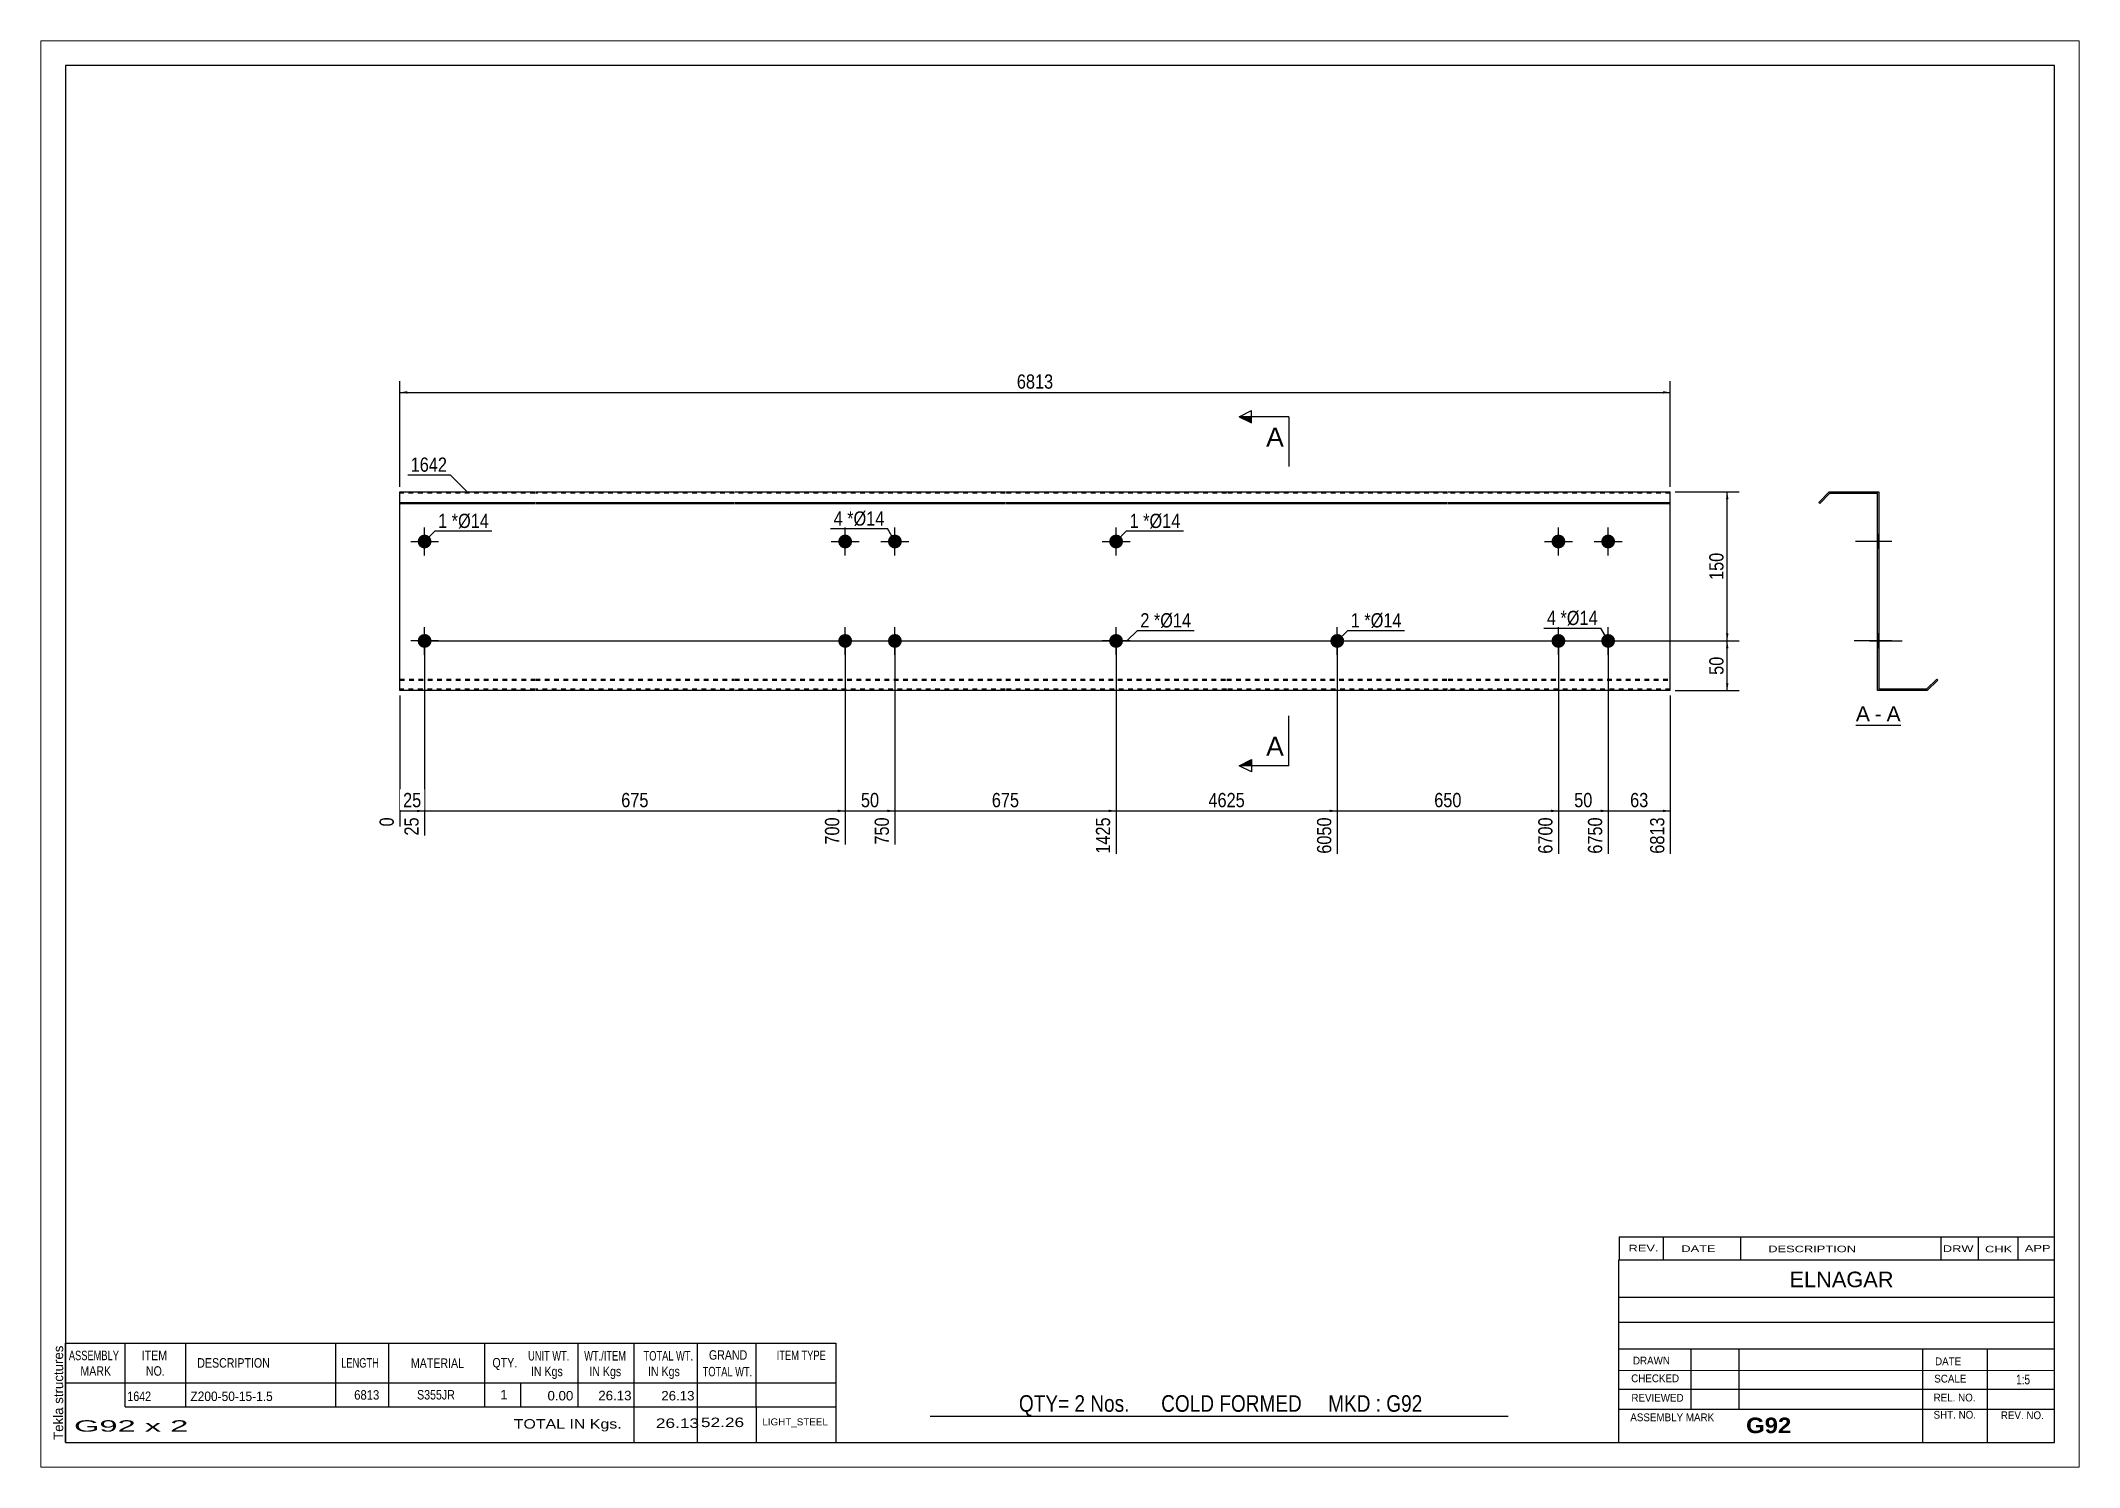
# Paper-space layout 'Layout1' of a CAD drawing. Header units: millimetres. Extents: x 0 to 410, y 0 to 287.
# The model-space entities are those that its viewports show. They can reach past a viewport. Long polylines and large blocks are cut down to what shows.
import ezdxf

# ---------------------------------------------------------------- set-up
doc = ezdxf.new("R2010")
doc.units = ezdxf.units.MM
doc.linetypes.add('DXK_LINE_DOT1', pattern=[1.8814, 0.9407, -0.9407])
doc.layers.add('Viewport layer', color=7, linetype='Continuous', plot=False)
doc.styles.add('Arial', font='ARIAL.TTF', dxfattribs={"height": 0.2})
doc.styles.add('Arial Bold', font='ARIALBD.TTF', dxfattribs={"height": 0.2})
doc.styles.add('Arial Narrow', font='ARIALN.TTF', dxfattribs={"height": 0.2})

# ---------------------------------------------------------------- blocks, each defined once
blk = doc.blocks.new('Unknown-629050438-1200')
at = {"color": 5, "linetype": 'Continuous'}
for p, q in [((332.8, 104.95), (-67.2, 104.95)), ((-67.2, 104.95), (-67.2, -172.05)), ((332.8, -172.05), (332.8, 104.95)), ((-67.2, -172.05), (332.8, -172.05))]:
    blk.add_line(p, q, dxfattribs=at)
at = {"color": 174, "linetype": 'Continuous', "style": 'Arial'}
blk.add_text('Tekla structures', height=1.9102, rotation=90, dxfattribs=at).set_placement((-67.7, -171.55))
blk = doc.blocks.new('Unknown-629050438-12 - 1469')
at = {"color": 7, "linetype": 'Continuous'}
blk.add_line((292.86, -27.75), (301.89, -27.75), dxfattribs=at)
at = {"color": 0, "linetype": 'Continuous'}
blk.add_wipeout([(295.7, -27), (295.7, -23.8), (292.86, -23.8), (292.86, -27)], dxfattribs=at)
blk.add_wipeout([(298.08, -27), (298.08, -23.8), (296.66, -23.8), (296.66, -27)], dxfattribs=at)
at = {"color": 96, "linetype": 'Continuous', "style": 'Arial'}
blk.add_text('A', height=3.06, dxfattribs=at).set_placement((292.86, -27))
at = {"color": 0, "linetype": 'Continuous'}
blk.add_wipeout([(301.89, -27), (301.89, -23.8), (299.04, -23.8), (299.04, -27)], dxfattribs=at)
at = {"color": 96, "linetype": 'Continuous', "style": 'Arial'}
for s, p in [('A', (299.04, -27)), ('-', (296.66, -27))]:
    blk.add_text(s, height=3.06, dxfattribs=at).set_placement(p)
blk = doc.blocks.new('Bolt-629050438-1284 - 1220')
at = {"linetype": 'Continuous'}
blk.add_hatch(color=3, dxfattribs=at).paths.add_polyline_path([(3.6, -10.8, -1), (6.4, -10.8, -1)])
at = {"color": 3, "linetype": 'Continuous'}
for p, q in [((5, -13.6), (5, -8)), ((7.8, -10.8), (2.2, -10.8))]:
    blk.add_line(p, q, dxfattribs=at)
blk = doc.blocks.new('Bolt-629050438-1256 - 1220')
at = {"linetype": 'Continuous'}
blk.add_hatch(color=3, dxfattribs=at).paths.add_polyline_path([(187.16, -10.8, -1), (189.96, -10.8, -1)])
at = {"color": 3, "linetype": 'Continuous'}
for p, q in [((188.56, -13.6), (188.56, -8)), ((185.76, -10.8), (191.36, -10.8))]:
    blk.add_line(p, q, dxfattribs=at)
blk = doc.blocks.new('Bolt-629050438-1289 - 1220')
at = {"linetype": 'Continuous'}
blk.add_hatch(color=3, dxfattribs=at).paths.add_polyline_path([(142.68, -10.8, -1), (145.48, -10.8, -1)])
at = {"color": 3, "linetype": 'Continuous'}
for p, q in [((144.08, -13.6), (144.08, -8)), ((146.88, -10.8), (141.28, -10.8))]:
    blk.add_line(p, q, dxfattribs=at)
blk = doc.blocks.new('Bolt-629050438-1317 - 1220')
at = {"linetype": 'Continuous'}
for points in [[(88.19, 9.2, -1), (90.99, 9.2, -1)], [(98.19, 9.2, -1), (100.99, 9.2, -1)], [(88.19, -10.8, -1), (90.99, -10.8, -1)], [(98.19, -10.8, -1), (100.99, -10.8, -1)]]:
    blk.add_hatch(color=3, dxfattribs=at).paths.add_polyline_path(points)
at = {"color": 3, "linetype": 'Continuous'}
for p, q in [((86.79, 9.2), (92.39, 9.2)), ((89.59, 6.4), (89.59, 12)), ((96.79, 9.2), (102.39, 9.2)), ((99.59, 6.4), (99.59, 12)), ((89.59, -13.6), (89.59, -8)), ((99.59, -13.6), (99.59, -8)), ((86.79, -10.8), (92.39, -10.8)), ((96.79, -10.8), (102.39, -10.8))]:
    blk.add_line(p, q, dxfattribs=at)
blk = doc.blocks.new('Part-629050438-1333 - 1220')
at = {"color": 2, "linetype": 'Continuous'}
for p, q in [((0, -20.8), (0, 19.2)), ((0, 19.2), (27.19, 19.2)), ((0, 17.08), (27.19, 17.08)), ((0, 16.87), (27.19, 16.87)), ((27.29, 19.2), (67.29, 19.2)), ((27.29, 17.08), (67.29, 17.08)), ((27.29, 16.87), (67.29, 16.87)), ((67.39, 19.2), (121.78, 19.2)), ((67.39, 17.08), (121.78, 17.08)), ((67.39, 16.87), (121.78, 16.87)), ((121.88, 19.2), (166.27, 19.2)), ((121.88, 17.08), (166.27, 17.08)), ((121.88, 16.87), (166.27, 16.87)), ((166.37, 19.2), (210.76, 19.2)), ((166.37, 17.08), (210.76, 17.08)), ((166.37, 16.87), (210.76, 16.87)), ((210.86, 19.2), (255.55, 19.2)), ((210.86, 17.08), (255.55, 17.08)), ((210.86, 16.87), (255.55, 16.87)), ((255.55, -20.8), (255.55, 19.2)), ((27.19, -20.8), (0, -20.8)), ((67.29, -20.8), (27.29, -20.8)), ((121.78, -20.8), (67.39, -20.8)), ((166.27, -20.8), (121.88, -20.8)), ((210.76, -20.8), (166.37, -20.8)), ((255.55, -20.8), (210.86, -20.8))]:
    blk.add_line(p, q, dxfattribs=at)
at = {"color": 7, "linetype": 'DXK_LINE_DOT1'}
for p, q in [((27.19, 18.9), (0, 18.9)), ((67.29, 18.9), (27.29, 18.9)), ((121.78, 18.9), (67.39, 18.9)), ((166.27, 18.9), (121.88, 18.9)), ((210.76, 18.9), (166.37, 18.9)), ((255.55, 18.9), (210.86, 18.9)), ((0, -18.47), (27.19, -18.47)), ((0, -18.68), (27.19, -18.68)), ((27.19, -20.5), (0, -20.5)), ((27.29, -18.47), (67.29, -18.47)), ((27.29, -18.68), (67.29, -18.68)), ((67.29, -20.5), (27.29, -20.5)), ((67.39, -18.47), (121.78, -18.47)), ((67.39, -18.68), (121.78, -18.68)), ((121.78, -20.5), (67.39, -20.5)), ((121.88, -18.47), (166.27, -18.47)), ((121.88, -18.68), (166.27, -18.68)), ((166.27, -20.5), (121.88, -20.5)), ((166.37, -18.47), (210.76, -18.47)), ((166.37, -18.68), (210.76, -18.68)), ((210.76, -20.5), (166.37, -20.5)), ((210.86, -18.47), (255.55, -18.47)), ((210.86, -18.68), (255.55, -18.68)), ((255.55, -20.5), (210.86, -20.5))]:
    blk.add_line(p, q, dxfattribs=at)
blk = doc.blocks.new('Bolt-629050438-1486 - 1220')
at = {"linetype": 'Continuous'}
for points in [[(231.65, 9.2, -1), (234.45, 9.2, -1)], [(241.65, 9.2, -1), (244.45, 9.2, -1)], [(231.65, -10.8, -1), (234.45, -10.8, -1)], [(241.65, -10.8, -1), (244.45, -10.8, -1)]]:
    blk.add_hatch(color=3, dxfattribs=at).paths.add_polyline_path(points)
at = {"color": 3, "linetype": 'Continuous'}
for p, q in [((230.25, 9.2), (235.85, 9.2)), ((233.05, 6.4), (233.05, 12)), ((240.25, 9.2), (245.85, 9.2)), ((243.05, 6.4), (243.05, 12)), ((233.05, -13.6), (233.05, -8)), ((243.05, -13.6), (243.05, -8)), ((230.25, -10.8), (235.85, -10.8)), ((240.25, -10.8), (245.85, -10.8))]:
    blk.add_line(p, q, dxfattribs=at)
blk = doc.blocks.new('Bolt-629050438-1487 - 1220')
at = {"linetype": 'Continuous'}
blk.add_hatch(color=3, dxfattribs=at).paths.add_polyline_path([(3.6, 9.2, -1), (6.4, 9.2, -1)])
at = {"color": 3, "linetype": 'Continuous'}
for p, q in [((2.2, 9.2), (7.8, 9.2)), ((5, 6.4), (5, 12))]:
    blk.add_line(p, q, dxfattribs=at)
blk = doc.blocks.new('Bolt-629050438-1488 - 1220')
at = {"linetype": 'Continuous'}
blk.add_hatch(color=3, dxfattribs=at).paths.add_polyline_path([(142.68, 9.2, -1), (145.48, 9.2, -1)])
at = {"color": 3, "linetype": 'Continuous'}
for p, q in [((141.28, 9.2), (146.88, 9.2)), ((144.08, 6.4), (144.08, 12))]:
    blk.add_line(p, q, dxfattribs=at)
blk = doc.blocks.new('Bolt-629050438-1786 - 1469')
at = {"linetype": 'Continuous'}
blk.add_hatch(color=3, dxfattribs=at).paths.add_polyline_path([(297.22, 10.6), (297.22, 7.8), (297.52, 7.8), (297.52, 10.6)])
at = {"color": 3, "linetype": 'Continuous'}
for p, q in [((299.42, 9.2), (292.82, 9.2)), ((297.52, 10.6), (297.22, 10.6)), ((297.52, 7.8), (297.22, 7.8))]:
    blk.add_line(p, q, dxfattribs=at)
blk = doc.blocks.new('Bolt-629050438-1784 - 1469')
at = {"linetype": 'Continuous'}
for points in [[(297.22, 10.6), (297.22, 7.8), (297.52, 7.8), (297.52, 10.6)], [(297.22, 10.6), (297.22, 7.8), (297.52, 7.8), (297.52, 10.6)], [(297.22, -9.4), (297.22, -12.2), (297.52, -12.2), (297.52, -9.4)], [(297.22, -9.4), (297.22, -12.2), (297.52, -12.2), (297.52, -9.4)]]:
    blk.add_hatch(color=3, dxfattribs=at).paths.add_polyline_path(points)
at = {"color": 3, "linetype": 'Continuous'}
for p, q in [((300.12, 9.2), (293.52, 9.2)), ((300.12, 9.2), (293.52, 9.2)), ((297.52, 10.6), (297.22, 10.6)), ((297.52, 10.6), (297.22, 10.6)), ((297.52, 7.8), (297.22, 7.8)), ((297.52, 7.8), (297.22, 7.8)), ((300.12, -10.8), (293.52, -10.8)), ((300.12, -10.8), (293.52, -10.8)), ((297.52, -9.4), (297.22, -9.4)), ((297.52, -9.4), (297.22, -9.4)), ((297.52, -12.2), (297.22, -12.2)), ((297.52, -12.2), (297.22, -12.2))]:
    blk.add_line(p, q, dxfattribs=at)
blk = doc.blocks.new('Bolt-629050438-1473 - 1469')
at = {"linetype": 'Continuous'}
blk.add_hatch(color=3, dxfattribs=at).paths.add_polyline_path([(297.22, -9.4), (297.22, -12.2), (297.52, -12.2), (297.52, -9.4)])
at = {"color": 3, "linetype": 'Continuous'}
for p, q in [((299.12, -10.8), (292.52, -10.8)), ((297.52, -9.4), (297.22, -9.4)), ((297.52, -12.2), (297.22, -12.2))]:
    blk.add_line(p, q, dxfattribs=at)
blk = doc.blocks.new('Bolt-629050438-1474 - 1469')
at = {"linetype": 'Continuous'}
blk.add_hatch(color=3, dxfattribs=at).paths.add_polyline_path([(297.22, -9.4), (297.22, -12.2), (297.52, -12.2), (297.52, -9.4)])
at = {"color": 3, "linetype": 'Continuous'}
for p, q in [((295.62, -10.8), (302.22, -10.8)), ((297.22, -9.4), (297.52, -9.4)), ((297.22, -12.2), (297.52, -12.2))]:
    blk.add_line(p, q, dxfattribs=at)
blk = doc.blocks.new('Bolt-629050438-1475 - 1469')
at = {"linetype": 'Continuous'}
blk.add_hatch(color=3, dxfattribs=at).paths.add_polyline_path([(297.22, -9.4), (297.22, -12.2), (297.52, -12.2), (297.52, -9.4)])
at = {"color": 3, "linetype": 'Continuous'}
for p, q in [((295.62, -10.8), (302.22, -10.8)), ((297.22, -9.4), (297.52, -9.4)), ((297.22, -12.2), (297.52, -12.2))]:
    blk.add_line(p, q, dxfattribs=at)
blk = doc.blocks.new('Bolt-629050438-1476 - 1469')
at = {"linetype": 'Continuous'}
for points in [[(297.22, 10.6), (297.22, 7.8), (297.52, 7.8), (297.52, 10.6)], [(297.22, 10.6), (297.22, 7.8), (297.52, 7.8), (297.52, 10.6)], [(297.22, -9.4), (297.22, -12.2), (297.52, -12.2), (297.52, -9.4)], [(297.22, -9.4), (297.22, -12.2), (297.52, -12.2), (297.52, -9.4)]]:
    blk.add_hatch(color=3, dxfattribs=at).paths.add_polyline_path(points)
at = {"color": 3, "linetype": 'Continuous'}
for p, q in [((300.12, 9.2), (293.52, 9.2)), ((300.12, 9.2), (293.52, 9.2)), ((297.52, 10.6), (297.22, 10.6)), ((297.52, 10.6), (297.22, 10.6)), ((297.52, 7.8), (297.22, 7.8)), ((297.52, 7.8), (297.22, 7.8)), ((300.12, -10.8), (293.52, -10.8)), ((300.12, -10.8), (293.52, -10.8)), ((297.52, -9.4), (297.22, -9.4)), ((297.52, -9.4), (297.22, -9.4)), ((297.52, -12.2), (297.22, -12.2)), ((297.52, -12.2), (297.22, -12.2))]:
    blk.add_line(p, q, dxfattribs=at)
blk = doc.blocks.new('Part-629050438-1477 - 1469')
at = {"color": 2, "linetype": 'Continuous'}
for p, q in [((287.52, 19.2), (285.4, 17.08)), ((285.4, 17.08), (285.61, 16.87)), ((285.61, 16.87), (287.65, 18.9)), ((287.52, 19.2), (297.52, 19.2)), ((287.65, 18.9), (297.22, 18.9)), ((297.22, -20.8), (297.22, 18.9)), ((297.52, 19.2), (297.52, -20.5)), ((307.1, -20.5), (297.52, -20.5)), ((307.1, -20.5), (309.13, -18.47)), ((307.22, -20.8), (309.34, -18.68)), ((309.34, -18.68), (309.13, -18.47)), ((307.22, -20.8), (297.22, -20.8))]:
    blk.add_line(p, q, dxfattribs=at)
blk = doc.blocks.new('Bolt-629050438-1785 - 1469')
at = {"linetype": 'Continuous'}
blk.add_hatch(color=3, dxfattribs=at).paths.add_polyline_path([(297.22, 10.6), (297.22, 7.8), (297.52, 7.8), (297.52, 10.6)])
at = {"color": 3, "linetype": 'Continuous'}
for p, q in [((299.42, 9.2), (292.82, 9.2)), ((297.52, 10.6), (297.22, 10.6)), ((297.52, 7.8), (297.22, 7.8))]:
    blk.add_line(p, q, dxfattribs=at)
blk = doc.blocks.new('StraightDimension-629050438-1934 - 1220')
at = {"linetype": 'Continuous'}
blk.add_hatch(color=7, dxfattribs=at).paths.add_polyline_path([(241.55, -44.75), (243.05, -45), (241.55, -45.25)])
at = {"color": 7, "linetype": 'Continuous'}
for p, q in [((233.05, -11.8), (233.05, -53.61)), ((243.05, -11.8), (243.05, -53.61)), ((233.05, -45), (243.05, -45))]:
    blk.add_line(p, q, dxfattribs=at)
at = {"color": 0}
blk.add_wipeout([(240.48, -44.85), (240.48, -40.65), (235.62, -40.65), (235.62, -44.85)], dxfattribs=at)
at = {"color": 0, "linetype": 'Continuous'}
blk.add_wipeout([(242.45, -45.7), (238.25, -45.7), (238.25, -54.21), (242.45, -54.21)], dxfattribs=at)
at = {"color": 3, "style": 'Arial Narrow'}
blk.add_text('50', height=2.863, dxfattribs=at).set_placement((236.22, -44.25))
at = {"color": 3, "linetype": 'Continuous', "style": 'Arial Narrow'}
blk.add_text('6750', height=2.863, rotation=90.0002, dxfattribs=at).set_placement((241.85, -53.61))
blk = doc.blocks.new('StraightDimension-629050438-1939 - 1220')
at = {"linetype": 'Continuous'}
blk.add_hatch(color=7, dxfattribs=at).paths.add_polyline_path([(88.09, -44.75), (89.59, -45), (88.09, -45.25)])
at = {"color": 7, "linetype": 'Continuous'}
for p, q in [((5, -11.8), (5, -49.96)), ((89.59, -11.8), (89.59, -51.78)), ((5, -45), (89.59, -45))]:
    blk.add_line(p, q, dxfattribs=at)
at = {"color": 0}
blk.add_wipeout([(50.64, -44.85), (50.64, -40.65), (43.95, -40.65), (43.95, -44.85)], dxfattribs=at)
at = {"color": 0, "linetype": 'Continuous'}
blk.add_wipeout([(88.99, -45.7), (84.79, -45.7), (84.79, -52.38), (88.99, -52.38)], dxfattribs=at)
at = {"color": 3, "style": 'Arial Narrow'}
blk.add_text('675', height=2.863, dxfattribs=at).set_placement((44.55, -44.25))
at = {"color": 3, "linetype": 'Continuous', "style": 'Arial Narrow'}
blk.add_text('700', height=2.863, rotation=90.0002, dxfattribs=at).set_placement((88.39, -51.78))
blk = doc.blocks.new('StraightDimension-629050438-1358 - 1220')
at = {"linetype": 'Continuous'}
for points in [[(266.75, -12.3), (267, -10.8), (267.25, -12.3)], [(267.25, -19.3), (267, -20.8), (266.75, -19.3)]]:
    blk.add_hatch(color=7, dxfattribs=at).paths.add_polyline_path(points)
at = {"color": 7, "linetype": 'Continuous'}
for p, q in [((6, -10.8), (269.4, -10.8)), ((267, -20.8), (267, -10.8)), ((256.55, -20.8), (269.4, -20.8))]:
    blk.add_line(p, q, dxfattribs=at)
at = {"color": 0}
blk.add_wipeout([(266.85, -13.37), (262.65, -13.37), (262.65, -18.23), (266.85, -18.23)], dxfattribs=at)
at = {"color": 3, "style": 'Arial Narrow'}
blk.add_text('50', height=2.863, rotation=90.0002, dxfattribs=at).set_placement((266.25, -17.63))
blk = doc.blocks.new('StraightDimension-629050438-1937 - 1220')
at = {"linetype": 'Continuous'}
blk.add_hatch(color=7, dxfattribs=at).paths.add_polyline_path([(142.58, -44.75), (144.08, -45), (142.58, -45.25)])
at = {"color": 7, "linetype": 'Continuous'}
for p, q in [((99.59, -11.8), (99.59, -51.78)), ((144.08, -11.8), (144.08, -53.61)), ((99.59, -45), (144.08, -45))]:
    blk.add_line(p, q, dxfattribs=at)
at = {"color": 0}
blk.add_wipeout([(125.17, -44.85), (125.17, -40.65), (118.49, -40.65), (118.49, -44.85)], dxfattribs=at)
at = {"color": 0, "linetype": 'Continuous'}
blk.add_wipeout([(143.48, -45.7), (139.28, -45.7), (139.28, -54.21), (143.48, -54.21)], dxfattribs=at)
at = {"color": 3, "style": 'Arial Narrow'}
blk.add_text('675', height=2.863, dxfattribs=at).set_placement((119.09, -44.25))
at = {"color": 3, "linetype": 'Continuous', "style": 'Arial Narrow'}
blk.add_text('1425', height=2.863, rotation=90.0002, dxfattribs=at).set_placement((142.88, -53.61))
blk = doc.blocks.new('StraightDimension-629050438-1935 - 1220')
at = {"linetype": 'Continuous'}
blk.add_hatch(color=7, dxfattribs=at).paths.add_polyline_path([(231.55, -44.75), (233.05, -45), (231.55, -45.25)])
at = {"color": 7, "linetype": 'Continuous'}
for p, q in [((188.56, -11.8), (188.56, -53.61)), ((233.05, -11.8), (233.05, -53.61)), ((188.56, -45), (233.05, -45))]:
    blk.add_line(p, q, dxfattribs=at)
at = {"color": 0}
blk.add_wipeout([(214.15, -44.85), (214.15, -40.65), (207.47, -40.65), (207.47, -44.85)], dxfattribs=at)
at = {"color": 0, "linetype": 'Continuous'}
blk.add_wipeout([(232.45, -45.7), (228.25, -45.7), (228.25, -54.21), (232.45, -54.21)], dxfattribs=at)
at = {"color": 3, "style": 'Arial Narrow'}
blk.add_text('650', height=2.863, dxfattribs=at).set_placement((208.07, -44.25))
at = {"color": 3, "linetype": 'Continuous', "style": 'Arial Narrow'}
blk.add_text('6700', height=2.863, rotation=90.0002, dxfattribs=at).set_placement((231.85, -53.61))
blk = doc.blocks.new('StraightDimension-629050438-1936 - 1220')
at = {"linetype": 'Continuous'}
blk.add_hatch(color=7, dxfattribs=at).paths.add_polyline_path([(187.06, -44.75), (188.56, -45), (187.06, -45.25)])
at = {"color": 7, "linetype": 'Continuous'}
for p, q in [((144.08, -11.8), (144.08, -53.61)), ((188.56, -11.8), (188.56, -53.61)), ((144.08, -45), (188.56, -45))]:
    blk.add_line(p, q, dxfattribs=at)
at = {"color": 0}
blk.add_wipeout([(170.58, -44.85), (170.58, -40.65), (162.06, -40.65), (162.06, -44.85)], dxfattribs=at)
at = {"color": 0, "linetype": 'Continuous'}
blk.add_wipeout([(187.96, -45.7), (183.76, -45.7), (183.76, -54.21), (187.96, -54.21)], dxfattribs=at)
at = {"color": 3, "style": 'Arial Narrow'}
blk.add_text('4625', height=2.863, dxfattribs=at).set_placement((162.66, -44.25))
at = {"color": 3, "linetype": 'Continuous', "style": 'Arial Narrow'}
blk.add_text('6050', height=2.863, rotation=90.0002, dxfattribs=at).set_placement((187.36, -53.61))
blk = doc.blocks.new('StraightDimension-629050438-1347 - 1220')
at = {"linetype": 'Continuous'}
for points in [[(1.5, 38.95), (0, 39.2), (1.5, 39.45)], [(254.05, 39.45), (255.55, 39.2), (254.05, 38.95)]]:
    blk.add_hatch(color=7, dxfattribs=at).paths.add_polyline_path(points)
at = {"color": 7, "linetype": 'Continuous'}
for p, q in [((0, 20.2), (0, 41.45)), ((255.55, 20.2), (255.55, 41.45)), ((0, 39.2), (255.55, 39.2))]:
    blk.add_line(p, q, dxfattribs=at)
at = {"color": 0}
blk.add_wipeout([(132.03, 39.35), (132.03, 43.55), (123.52, 43.55), (123.52, 39.35)], dxfattribs=at)
at = {"color": 3, "style": 'Arial Narrow'}
blk.add_text('6813', height=2.863, dxfattribs=at).set_placement((124.12, 39.95))
blk = doc.blocks.new('StraightDimension-629050438-1940 - 1220')
at = {"linetype": 'Continuous'}
blk.add_hatch(color=7, dxfattribs=at).paths.add_polyline_path([(3.5, -44.75), (5, -45), (3.5, -45.25)])
at = {"color": 7, "linetype": 'Continuous'}
for p, q in [((5, -11.8), (5, -49.96)), ((0, -21.8), (0, -48.13)), ((0, -45), (5, -45))]:
    blk.add_line(p, q, dxfattribs=at)
at = {"color": 0}
blk.add_wipeout([(4.93, -44.85), (4.93, -40.65), (0.07, -40.65), (0.07, -44.85)], dxfattribs=at)
at = {"color": 0, "linetype": 'Continuous'}
blk.add_wipeout([(4.4, -45.7), (0.2, -45.7), (0.2, -50.56), (4.4, -50.56)], dxfattribs=at)
blk.add_wipeout([(-0.6, -45.7), (-4.8, -45.7), (-4.8, -48.73), (-0.6, -48.73)], dxfattribs=at)
at = {"color": 3, "style": 'Arial Narrow'}
blk.add_text('25', height=2.863, dxfattribs=at).set_placement((0.67, -44.25))
at = {"color": 3, "linetype": 'Continuous', "style": 'Arial Narrow'}
for s, height, p in [('0', 2.86, (-1.2, -48.13)), ('25', 2.863, (3.8, -49.96))]:
    blk.add_text(s, height=height, rotation=90.0002, dxfattribs=at).set_placement(p)
blk = doc.blocks.new('StraightDimension-629050438-1374 - 1220')
at = {"linetype": 'Continuous'}
for points in [[(266.75, 17.7), (267, 19.2), (267.25, 17.7)], [(267.25, -9.3), (267, -10.8), (266.75, -9.3)]]:
    blk.add_hatch(color=7, dxfattribs=at).paths.add_polyline_path(points)
at = {"color": 7, "linetype": 'Continuous'}
for p, q in [((256.55, 19.2), (269.4, 19.2)), ((267, -10.8), (267, 19.2)), ((145.08, -10.8), (269.4, -10.8))]:
    blk.add_line(p, q, dxfattribs=at)
at = {"color": 0}
blk.add_wipeout([(266.85, 7.54), (262.65, 7.54), (262.65, 0.86), (266.85, 0.86)], dxfattribs=at)
at = {"color": 3, "style": 'Arial Narrow'}
blk.add_text('150', height=2.863, rotation=90.0002, dxfattribs=at).set_placement((266.25, 1.46))
blk = doc.blocks.new('StraightDimension-629050438-1933 - 1220')
at = {"linetype": 'Continuous'}
blk.add_hatch(color=7, dxfattribs=at).paths.add_polyline_path([(254.05, -44.75), (255.55, -45), (254.05, -45.25)])
at = {"color": 7, "linetype": 'Continuous'}
for p, q in [((243.05, -11.8), (243.05, -53.61)), ((255.55, -21.8), (255.55, -53.61)), ((243.05, -45), (255.55, -45))]:
    blk.add_line(p, q, dxfattribs=at)
at = {"color": 0}
blk.add_wipeout([(251.73, -44.85), (251.73, -40.65), (246.87, -40.65), (246.87, -44.85)], dxfattribs=at)
at = {"color": 0, "linetype": 'Continuous'}
blk.add_wipeout([(254.95, -45.7), (250.75, -45.7), (250.75, -54.21), (254.95, -54.21)], dxfattribs=at)
at = {"color": 3, "style": 'Arial Narrow'}
blk.add_text('63', height=2.863, dxfattribs=at).set_placement((247.47, -44.25))
at = {"color": 3, "linetype": 'Continuous', "style": 'Arial Narrow'}
blk.add_text('6813', height=2.863, rotation=90.0002, dxfattribs=at).set_placement((254.35, -53.61))
blk = doc.blocks.new('StraightDimension-629050438-1938 - 1220')
at = {"linetype": 'Continuous'}
blk.add_hatch(color=7, dxfattribs=at).paths.add_polyline_path([(98.09, -44.75), (99.59, -45), (98.09, -45.25)])
at = {"color": 7, "linetype": 'Continuous'}
for p, q in [((89.59, -11.8), (89.59, -51.78)), ((99.59, -11.8), (99.59, -51.78)), ((89.59, -45), (99.59, -45))]:
    blk.add_line(p, q, dxfattribs=at)
at = {"color": 0}
blk.add_wipeout([(97.02, -44.85), (97.02, -40.65), (92.16, -40.65), (92.16, -44.85)], dxfattribs=at)
at = {"color": 0, "linetype": 'Continuous'}
blk.add_wipeout([(98.99, -45.7), (94.79, -45.7), (94.79, -52.38), (98.99, -52.38)], dxfattribs=at)
at = {"color": 3, "style": 'Arial Narrow'}
blk.add_text('50', height=2.863, dxfattribs=at).set_placement((92.76, -44.25))
at = {"color": 3, "linetype": 'Continuous', "style": 'Arial Narrow'}
blk.add_text('750', height=2.863, rotation=90.0002, dxfattribs=at).set_placement((98.39, -51.78))
blk = doc.blocks.new('CBS_BOM-629050438-2054')
at = {"color": 7, "linetype": 'Continuous'}
for p, q in [((-67.23, -160.08), (-67.23, -152.08)), ((-67.23, -152.08), (87.69, -152.08)), ((-55.23, -160.08), (-55.23, -152.08)), ((-43.04, -160.08), (-43.04, -152.08)), ((-12.88, -160.08), (-12.88, -152.08)), ((-2.2, -160.08), (-2.2, -152.08)), ((17.12, -160.08), (17.12, -152.08)), ((35.92, -160.08), (35.92, -152.08)), ((47.13, -160.08), (47.13, -152.08)), ((59.92, -160.08), (59.92, -152.08)), ((71.67, -160.08), (71.67, -152.08)), ((87.69, -152.09), (87.69, -160.07)), ((-67.23, -160.08), (87.69, -160.08)), ((-67.23, -164.88), (-67.23, -160.08)), ((-55.23, -164.88), (-55.23, -160.08)), ((-43.04, -164.88), (-43.04, -160.08)), ((-12.88, -164.88), (-12.88, -160.08)), ((-2.2, -164.88), (-2.2, -160.08)), ((17.12, -164.88), (17.12, -160.08)), ((24.38, -164.88), (24.38, -160.08)), ((35.92, -164.88), (35.92, -160.08)), ((47.13, -164.88), (47.13, -160.08)), ((59.92, -164.88), (59.92, -160.08)), ((71.69, -164.88), (71.69, -160.08)), ((87.69, -160.08), (87.69, -164.88)), ((-67.23, -172.08), (-67.23, -164.9)), ((-55.23, -164.88), (87.69, -164.88)), ((47.13, -172.08), (47.13, -164.9)), ((59.92, -172.08), (59.92, -164.9)), ((71.73, -172.08), (71.73, -164.9)), ((87.69, -164.88), (87.69, -172.08)), ((-67.23, -172.08), (87.69, -172.08))]:
    blk.add_line(p, q, dxfattribs=at)
at = {"color": 3, "linetype": 'Continuous', "style": 'Arial'}
for s, height, width, p in [('ASSEMBLY', 1.91, 0.7, (-66.55, -155.51)), ('ITEM', 1.91, 0.8, (-51.9, -155.51)), ('DESCRIPTION', 1.9102, 0.8, (-40.72, -157.01)), ('LENGTH', 1.91, 0.7, (-11.77, -157.01)), ('MATERIAL', 1.91, 0.8, (2.25, -157.06)), ('QTY.', 1.91, 0.8, (18.64, -156.98)), ('UNIT WT.', 1.91, 0.7, (25.81, -155.58)), ('WT./ITEM', 1.91, 0.7, (37.1, -155.58)), ('TOTAL WT.', 1.91, 0.7, (49.04, -155.58)), ('GRAND', 1.91, 0.8, (62.19, -155.42)), ('ITEM TYPE', 1.91, 0.7, (75.83, -155.5)), ('MARK', 1.91, 0.8, (-64.23, -158.64)), ('NO.', 1.91, 0.8, (-51.05, -158.64)), ('IN Kgs', 1.91, 0.8, (26.39, -158.72)), ('IN Kgs', 1.91, 0.8, (38.14, -158.72)), ('IN Kgs', 1.91, 0.8, (49.93, -158.72)), ('TOTAL WT.', 1.91, 0.7, (60.93, -158.76))]:
    blk.add_text(s, height=height, dxfattribs=dict(at, width=width)).set_placement(p)
at = {"color": 7, "linetype": 'Continuous', "style": 'Arial'}
for s, height, width, p in [('1642', 1.91, 0.8, (-54.77, -163.73)), ('Z200-50-15-1.5', 1.9102, 0.9, (-42.1, -163.73)), ('6813', 1.91, 0.85, (-9.16, -163.45)), ('S355JR', 1.91, 0.8, (3.49, -163.42))]:
    blk.add_text(s, height=height, dxfattribs=dict(at, width=width)).set_placement(p)
for s, p in [('1', (20.21, -163.42)), ('0.00', (29.72, -163.61)), ('26.13', (39.94, -163.58)), ('26.13', (52.61, -163.61))]:
    blk.add_text(s, height=1.91, dxfattribs=at).set_placement(p)
at = {"color": 6, "linetype": 'Continuous', "style": 'Arial'}
for s, height, width, p in [('G92 x 2', 2.292, 2.05, (-65.51, -169.89)), ('TOTAL IN Kgs.', 1.9102, 1.2, (22.93, -169.28)), ('26.13', 1.91, 1.3, (51.52, -169.13)), ('52.26', 1.91, 1.3, (60.59, -168.97))]:
    blk.add_text(s, height=height, dxfattribs=dict(at, width=width)).set_placement(p)
blk.add_text('LIGHT_STEEL', height=1.4135, dxfattribs=at).set_placement((72.94, -168.63))
blk = doc.blocks.new('CBS_CALLOFF-629050438-2055')
at = {"color": 7, "linetype": 'Continuous'}
blk.add_line((106.68, -166.78), (222.91, -166.8), dxfattribs=at)
at = {"color": 3, "linetype": 'Continuous', "style": 'Arial Narrow'}
blk.add_text('QTY= 2 Nos.      COLD FORMED     MKD : G92', height=3.3405, dxfattribs=at).set_placement((124.54, -165.89))
blk = doc.blocks.new('CBS_NAME_BLOG-629050438-2056')
at = {"color": 7, "linetype": 'Continuous'}
for p, q in [((245.21, -135.3), (332.73, -135.3)), ((245.21, -172.01), (245.21, -135.3)), ((245.21, -142.84), (332.73, -142.84)), ((245.28, -147.89), (332.8, -147.89)), ((245.21, -153.26), (332.73, -153.26)), ((259.73, -165.37), (259.73, -153.27)), ((269.42, -165.34), (269.42, -153.27)), ((306.33, -172.01), (306.33, -153.28)), ((319.38, -172.01), (319.38, -153.27)), ((245.22, -157.56), (332.8, -157.54)), ((245.21, -161.31), (332.73, -161.31)), ((245.21, -165.35), (332.73, -165.35)), ((245.21, -172.05), (332.8, -172.05))]:
    blk.add_line(p, q, dxfattribs=at)
at = {"color": 3, "linetype": 'Continuous', "style": 'Arial'}
blk.add_text('ELNAGAR', height=3.133, dxfattribs=at).set_placement((279.53, -140.83))
at = {"color": 3, "linetype": 'Continuous'}
for s, height, style, width, p in [('DRAWN', 1.566, 'Arial', 0.9, (248.04, -156.37)), ('DATE', 1.566, 'Arial', 0.9, (308.8, -156.53)), ('CHECKED', 1.566, 'Arial', 0.9, (247.69, -159.94)), ('SCALE', 1.566, 'Arial', 0.9, (308.65, -160.01)), ('1:5', 1.957, 'Arial Narrow', 0.9, (325.1, -160.37)), ('REVIEWED', 1.566, 'Arial', 0.9, (247.73, -163.86)), ('REL. NO.', 1.566, 'Arial', 0.9, (308.51, -163.81)), ('ASSEMBLY MARK', 1.5663, 'Arial', 0.9, (247.51, -167.79)), ('G92', 3.131, 'Arial Bold', 1.1, (270.79, -170.19)), ('SHT. NO.', 1.566, 'Arial', 0.9, (308.51, -167.28)), ('REV. NO.', 1.566, 'Arial', 0.9, (322.03, -167.37))]:
    blk.add_text(s, height=height, dxfattribs=dict(at, style=style, width=width)).set_placement(p)
blk = doc.blocks.new('CBS_REVISION-629050438-2057')
at = {"color": 7, "linetype": 'Continuous'}
for p, q in [((245.29, -130.67), (332.79, -130.67)), ((245.29, -130.67), (245.29, -135.3)), ((254.09, -130.67), (254.09, -135.3)), ((269.68, -130.67), (269.68, -135.24)), ((309.94, -130.67), (309.94, -135.3)), ((317.48, -130.67), (317.48, -135.3)), ((325.43, -130.67), (325.43, -135.3)), ((245.29, -135.3), (332.79, -135.3))]:
    blk.add_line(p, q, dxfattribs=at)
at = {"color": 7, "style": 'Arial Narrow', "width": 1.7}
for s, height, p in [('REV.', 1.326, (247.15, -133.62)), ('DATE', 1.326, (257.78, -133.74)), ('DESCRIPTION', 1.3257, (275.26, -133.79)), ('DRW', 1.326, (310.37, -133.73)), ('CHK', 1.326, (318.86, -133.82)), ('APP', 1.326, (326.86, -133.67))]:
    blk.add_text(s, height=height, dxfattribs=at).set_placement(p)
blk = doc.blocks.new('Mark-629050438-1251 - 1220')
at = {"color": 0}
blk.add_wipeout([(193.11, -8.08), (193.11, -5.08), (191.28, -5.08), (191.28, -8.08)], dxfattribs=at)
blk.add_wipeout([(193.11, -8.08), (193.11, -5.08), (191.28, -5.08), (191.28, -8.08)], dxfattribs=at)
at = {"color": 7, "linetype": 'Continuous'}
blk.add_line((188.56, -10.8), (190.68, -8.68), dxfattribs=at)
at = {"color": 0}
blk.add_wipeout([(195.29, -8.08), (195.29, -5.08), (194.01, -5.08), (194.01, -8.08)], dxfattribs=at)
blk.add_wipeout([(195.29, -8.08), (195.29, -5.08), (194.01, -5.08), (194.01, -8.08)], dxfattribs=at)
at = {"color": 3, "style": 'Arial Narrow'}
blk.add_text('1', height=2.86, dxfattribs=at).set_placement((191.28, -8.08))
at = {"color": 0}
blk.add_wipeout([(201.5, -8.08), (201.5, -5.08), (195.29, -5.08), (195.29, -8.08)], dxfattribs=at)
blk.add_wipeout([(201.5, -8.08), (201.5, -5.08), (195.29, -5.08), (195.29, -8.08)], dxfattribs=at)
at = {"color": 7, "linetype": 'Continuous'}
blk.add_line((190.68, -8.68), (202.1, -8.68), dxfattribs=at)
at = {"color": 3, "style": 'Arial Narrow'}
for s, height, p in [('*', 2.86, (194.01, -8.08)), ('Ø14', 2.863, (195.29, -8.08))]:
    blk.add_text(s, height=height, dxfattribs=at).set_placement(p)
blk = doc.blocks.new('Mark-629050438-1313 - 1220')
at = {"color": 0}
blk.add_wipeout([(89.1, 12.4), (89.1, 15.4), (87.27, 15.4), (87.27, 12.4)], dxfattribs=at)
blk.add_wipeout([(89.1, 12.4), (89.1, 15.4), (87.27, 15.4), (87.27, 12.4)], dxfattribs=at)
blk.add_wipeout([(91.27, 12.4), (91.27, 15.4), (90, 15.4), (90, 12.4)], dxfattribs=at)
blk.add_wipeout([(91.27, 12.4), (91.27, 15.4), (90, 15.4), (90, 12.4)], dxfattribs=at)
at = {"color": 3, "style": 'Arial Narrow'}
blk.add_text('4', height=2.86, dxfattribs=at).set_placement((87.27, 12.4))
at = {"color": 0}
blk.add_wipeout([(97.49, 12.4), (97.49, 15.4), (91.27, 15.4), (91.27, 12.4)], dxfattribs=at)
blk.add_wipeout([(97.49, 12.4), (97.49, 15.4), (91.27, 15.4), (91.27, 12.4)], dxfattribs=at)
at = {"color": 7, "linetype": 'Continuous'}
for p in [(86.67, 11.8), (99.59, 9.2)]:
    blk.add_line(p, (98.09, 11.8), dxfattribs=at)
at = {"color": 3, "style": 'Arial Narrow'}
for s, height, p in [('*', 2.86, (90, 12.4)), ('Ø14', 2.863, (91.27, 12.4))]:
    blk.add_text(s, height=height, dxfattribs=at).set_placement(p)
blk = doc.blocks.new('Mark-629050438-1329 - 1220')
at = {"color": 0}
blk.add_wipeout([(9.51, 23.24), (9.51, 26.24), (2.2, 26.24), (2.2, 23.24)], dxfattribs=at)
blk.add_wipeout([(9.51, 23.24), (9.51, 26.24), (2.2, 26.24), (2.2, 23.24)], dxfattribs=at)
at = {"color": 7, "linetype": 'Continuous'}
for p in [(1.6, 22.64), (13.65, 19.1)]:
    blk.add_line(p, (10.11, 22.64), dxfattribs=at)
at = {"color": 3, "style": 'Arial Narrow'}
blk.add_text('1642', height=2.863, dxfattribs=at).set_placement((2.2, 23.24))
blk = doc.blocks.new('SectionMark-629050438-1458 - 1220')
at = {"linetype": 'Continuous'}
for points in [[(171.31, 34.3), (171.31, 33.05), (168.81, 34.3)], [(171.31, -34.65), (171.31, -35.9), (168.81, -35.9)]]:
    blk.add_hatch(color=30, dxfattribs=at).paths.add_polyline_path(points)
at = {"color": 30, "linetype": 'Continuous'}
for p, q in [((168.81, 34.3), (171.31, 35.55)), ((168.81, 34.3), (171.31, 33.05)), ((171.31, 33.05), (171.31, 35.55)), ((168.81, -35.9), (171.31, -34.65)), ((171.31, -37.15), (168.81, -35.9)), ((171.31, -34.65), (171.31, -37.15))]:
    blk.add_line(p, q, dxfattribs=at)
at = {"color": 0, "linetype": 'Continuous'}
for points in [[(177.81, 28.3), (177.81, 32.3), (174.26, 32.3), (174.26, 28.3)], [(177.81, -33.9), (177.81, -29.9), (174.26, -29.9), (174.26, -33.9)]]:
    blk.add_wipeout(points, dxfattribs=at)
at = {"color": 30, "linetype": 'Continuous'}
for p, q in [((178.81, 34.3), (168.81, 34.3)), ((178.81, 34.3), (178.81, 24.3)), ((178.81, -35.9), (178.81, -25.9)), ((178.81, -35.9), (168.81, -35.9))]:
    blk.add_line(p, q, dxfattribs=at)
at = {"color": 96, "linetype": 'Continuous', "style": 'Arial'}
for p in [(174.26, 28.3), (174.26, -33.9)]:
    blk.add_text('A', height=3.82, dxfattribs=at).set_placement(p)
blk = doc.blocks.new('MarkSet-629050438-1460 - 1220')
at = {"color": 0}
blk.add_wipeout([(150.79, -8.08), (150.79, -5.08), (148.96, -5.08), (148.96, -8.08)], dxfattribs=at)
blk.add_wipeout([(150.79, -8.08), (150.79, -5.08), (148.96, -5.08), (148.96, -8.08)], dxfattribs=at)
at = {"color": 7, "linetype": 'Continuous'}
blk.add_line((146.24, -10.8), (148.36, -8.68), dxfattribs=at)
at = {"color": 0}
blk.add_wipeout([(152.96, -8.08), (152.96, -5.08), (151.69, -5.08), (151.69, -8.08)], dxfattribs=at)
blk.add_wipeout([(152.96, -8.08), (152.96, -5.08), (151.69, -5.08), (151.69, -8.08)], dxfattribs=at)
at = {"color": 3, "style": 'Arial Narrow'}
blk.add_text('2', height=2.86, dxfattribs=at).set_placement((148.96, -8.08))
at = {"color": 0}
blk.add_wipeout([(159.18, -8.08), (159.18, -5.08), (152.96, -5.08), (152.96, -8.08)], dxfattribs=at)
blk.add_wipeout([(159.18, -8.08), (159.18, -5.08), (152.96, -5.08), (152.96, -8.08)], dxfattribs=at)
at = {"color": 7, "linetype": 'Continuous'}
blk.add_line((148.36, -8.68), (159.78, -8.68), dxfattribs=at)
at = {"color": 3, "style": 'Arial Narrow'}
for s, height, p in [('*', 2.86, (151.69, -8.08)), ('Ø14', 2.863, (152.96, -8.08))]:
    blk.add_text(s, height=height, dxfattribs=at).set_placement(p)
blk = doc.blocks.new('Mark-629050438-1498 - 1220')
at = {"color": 0}
blk.add_wipeout([(232.56, -7.6), (232.56, -4.6), (230.73, -4.6), (230.73, -7.6)], dxfattribs=at)
blk.add_wipeout([(232.56, -7.6), (232.56, -4.6), (230.73, -4.6), (230.73, -7.6)], dxfattribs=at)
blk.add_wipeout([(234.74, -7.6), (234.74, -4.6), (233.46, -4.6), (233.46, -7.6)], dxfattribs=at)
blk.add_wipeout([(234.74, -7.6), (234.74, -4.6), (233.46, -4.6), (233.46, -7.6)], dxfattribs=at)
at = {"color": 3, "style": 'Arial Narrow'}
blk.add_text('4', height=2.86, dxfattribs=at).set_placement((230.73, -7.6))
at = {"color": 0}
blk.add_wipeout([(240.95, -7.6), (240.95, -4.6), (234.74, -4.6), (234.74, -7.6)], dxfattribs=at)
blk.add_wipeout([(240.95, -7.6), (240.95, -4.6), (234.74, -4.6), (234.74, -7.6)], dxfattribs=at)
at = {"color": 7, "linetype": 'Continuous'}
for p in [(230.13, -8.2), (243.05, -10.8)]:
    blk.add_line(p, (241.55, -8.2), dxfattribs=at)
at = {"color": 3, "style": 'Arial Narrow'}
for s, height, p in [('*', 2.86, (233.46, -7.6)), ('Ø14', 2.863, (234.74, -7.6))]:
    blk.add_text(s, height=height, dxfattribs=at).set_placement(p)
blk = doc.blocks.new('Mark-629050438-1499 - 1220')
at = {"color": 0}
blk.add_wipeout([(9.55, 11.92), (9.55, 14.92), (7.72, 14.92), (7.72, 11.92)], dxfattribs=at)
blk.add_wipeout([(9.55, 11.92), (9.55, 14.92), (7.72, 14.92), (7.72, 11.92)], dxfattribs=at)
at = {"color": 7, "linetype": 'Continuous'}
blk.add_line((5, 9.2), (7.12, 11.32), dxfattribs=at)
at = {"color": 0}
blk.add_wipeout([(11.73, 11.92), (11.73, 14.92), (10.45, 14.92), (10.45, 11.92)], dxfattribs=at)
blk.add_wipeout([(11.73, 11.92), (11.73, 14.92), (10.45, 14.92), (10.45, 11.92)], dxfattribs=at)
at = {"color": 3, "style": 'Arial Narrow'}
blk.add_text('1', height=2.86, dxfattribs=at).set_placement((7.72, 11.92))
at = {"color": 0}
blk.add_wipeout([(17.94, 11.92), (17.94, 14.92), (11.73, 14.92), (11.73, 11.92)], dxfattribs=at)
blk.add_wipeout([(17.94, 11.92), (17.94, 14.92), (11.73, 14.92), (11.73, 11.92)], dxfattribs=at)
at = {"color": 7, "linetype": 'Continuous'}
blk.add_line((7.12, 11.32), (18.54, 11.32), dxfattribs=at)
at = {"color": 3, "style": 'Arial Narrow'}
for s, height, p in [('*', 2.86, (10.45, 11.92)), ('Ø14', 2.863, (11.73, 11.92))]:
    blk.add_text(s, height=height, dxfattribs=at).set_placement(p)
blk = doc.blocks.new('Mark-629050438-1500 - 1220')
at = {"color": 0}
blk.add_wipeout([(148.63, 11.92), (148.63, 14.92), (146.8, 14.92), (146.8, 11.92)], dxfattribs=at)
blk.add_wipeout([(148.63, 11.92), (148.63, 14.92), (146.8, 14.92), (146.8, 11.92)], dxfattribs=at)
at = {"color": 7, "linetype": 'Continuous'}
blk.add_line((144.08, 9.2), (146.2, 11.32), dxfattribs=at)
at = {"color": 0}
blk.add_wipeout([(150.8, 11.92), (150.8, 14.92), (149.53, 14.92), (149.53, 11.92)], dxfattribs=at)
blk.add_wipeout([(150.8, 11.92), (150.8, 14.92), (149.53, 14.92), (149.53, 11.92)], dxfattribs=at)
at = {"color": 3, "style": 'Arial Narrow'}
blk.add_text('1', height=2.86, dxfattribs=at).set_placement((146.8, 11.92))
at = {"color": 0}
blk.add_wipeout([(157.02, 11.92), (157.02, 14.92), (150.8, 14.92), (150.8, 11.92)], dxfattribs=at)
blk.add_wipeout([(157.02, 11.92), (157.02, 14.92), (150.8, 14.92), (150.8, 11.92)], dxfattribs=at)
at = {"color": 7, "linetype": 'Continuous'}
blk.add_line((146.2, 11.32), (157.62, 11.32), dxfattribs=at)
at = {"color": 3, "style": 'Arial Narrow'}
for s, height, p in [('*', 2.86, (149.53, 11.92)), ('Ø14', 2.863, (150.8, 11.92))]:
    blk.add_text(s, height=height, dxfattribs=at).set_placement(p)

msp = doc.modelspace()

# ---------------------------------------------------------------- block references
for name in ['Unknown-629050438-1200', 'Part-629050438-1333 - 1220', 'Part-629050438-1477 - 1469', 'Bolt-629050438-1487 - 1220', 'Bolt-629050438-1317 - 1220', 'Bolt-629050438-1488 - 1220', 'Bolt-629050438-1486 - 1220', 'Bolt-629050438-1786 - 1469', 'Bolt-629050438-1785 - 1469', 'Bolt-629050438-1784 - 1469', 'Bolt-629050438-1476 - 1469', 'Bolt-629050438-1284 - 1220', 'Bolt-629050438-1289 - 1220', 'Bolt-629050438-1256 - 1220', 'Bolt-629050438-1473 - 1469', 'Bolt-629050438-1474 - 1469', 'Bolt-629050438-1475 - 1469', 'CBS_REVISION-629050438-2057', 'CBS_NAME_BLOG-629050438-2056', 'CBS_BOM-629050438-2054', 'CBS_CALLOFF-629050438-2055']:
    msp.add_blockref(name, (0, 0))

# ---------------------------------------------------------------- next in the draw order: block references
for name in ['StraightDimension-629050438-1347 - 1220', 'Mark-629050438-1499 - 1220', 'Mark-629050438-1313 - 1220', 'StraightDimension-629050438-1939 - 1220', 'StraightDimension-629050438-1934 - 1220', 'Unknown-629050438-12 - 1469']:
    msp.add_blockref(name, (0, 0))

# ---------------------------------------------------------------- next in the draw order: block references
for name in ['Mark-629050438-1329 - 1220', 'StraightDimension-629050438-1358 - 1220']:
    msp.add_blockref(name, (0, 0))

# ---------------------------------------------------------------- next in the draw order: block references
for name in ['StraightDimension-629050438-1940 - 1220', 'StraightDimension-629050438-1937 - 1220', 'StraightDimension-629050438-1935 - 1220']:
    msp.add_blockref(name, (0, 0))

# ---------------------------------------------------------------- next in the draw order: block references
for name in ['StraightDimension-629050438-1938 - 1220', 'StraightDimension-629050438-1936 - 1220']:
    msp.add_blockref(name, (0, 0))

# ---------------------------------------------------------------- next in the draw order: block references
msp.add_blockref('StraightDimension-629050438-1374 - 1220', (0, 0))

# ---------------------------------------------------------------- next in the draw order: block references
for name in ['SectionMark-629050438-1458 - 1220', 'Mark-629050438-1500 - 1220', 'MarkSet-629050438-1460 - 1220', 'Mark-629050438-1251 - 1220', 'StraightDimension-629050438-1933 - 1220']:
    msp.add_blockref(name, (0, 0))

# ---------------------------------------------------------------- next in the draw order: block references
msp.add_blockref('Mark-629050438-1498 - 1220', (0, 0))

psp = doc.layouts.get("Layout1")

# ---------------------------------------------------------------- viewports
at = {"layer": 'Viewport layer', "view_target_point": (132.8, -33.55)}
psp.add_viewport(center=(205, 143.5), size=(410, 287), view_center_point=(0, 0), view_height=287, dxfattribs=at)

doc.saveas('drawing.dxf')
